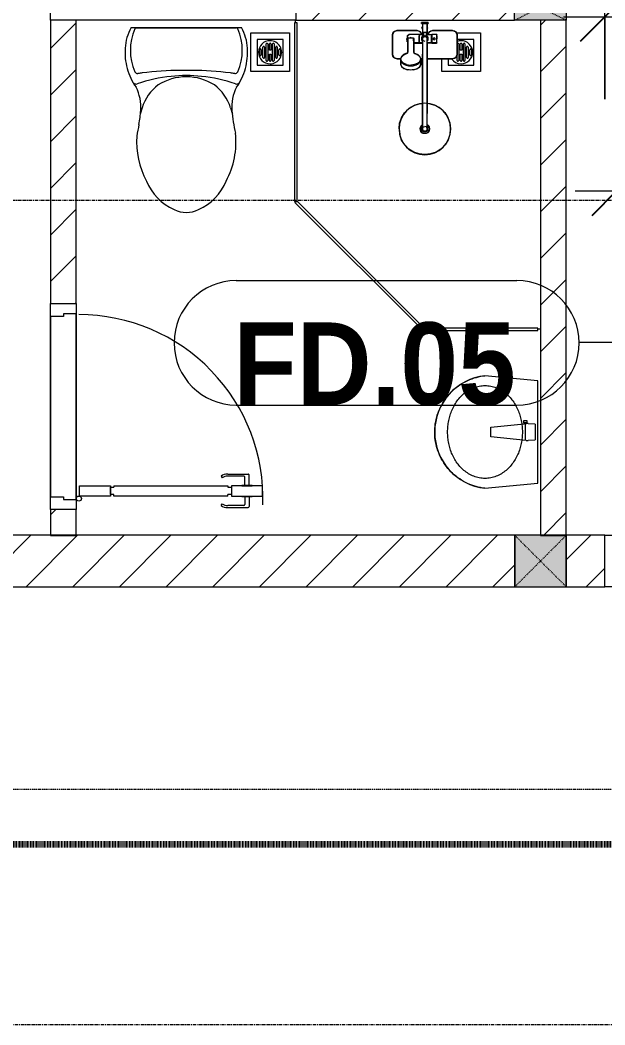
# Model space of a CAD drawing. Header units: millimetres. Extents: x 962 to 241049, y -15958 to 84407.
# Drawn here: x 127114 to 129382, y 33837 to 37737 of the extents above; entities that cross this region are included whole.
import ezdxf

# ---------------------------------------------------------------- set-up
doc = ezdxf.new("R2010")
doc.units = ezdxf.units.MM
for name, pattern in [('1 NÉT CALL OUT', [6, 3, -3]), ('Dash', [6, 3, -3]), ('Dash Dot 3_16_', [7.9375, 4.7625, -1.5875, 0, -1.5875]), ('Grid Line', [22.225, 12.7, -3.175, 3.175, -3.175])]:
    doc.linetypes.add(name, pattern=pattern)
for name, color, linetype, lineweight in [('0-1', 7, 'Continuous', 5), ('A-ANNO-DIMS', 211, 'Continuous', 9), ('A-ANNO-DIMS-160', 211, 'Continuous', 9), ('A-DETL-3', 90, '1 NÉT CALL OUT', 100), ('A-DETL-GENF-1', 9, 'Continuous', 9), ('A-DETL-GENF-2', 1, 'Continuous', 9), ('A-DOOR-1', 254, 'Continuous', 9), ('A-DOOR-2', 9, 'Continuous', 9), ('A-DOOR-3', 1, 'Continuous', 9), ('A-DOOR-FRAM-1', 1, 'Continuous', 9), ('A-DOOR-IDEN', 31, 'Continuous', 9), ('A-FLOR-2', 9, 'Continuous', 9), ('A-GLAZ-CURT-1', 254, 'Continuous', 9), ('A-GLAZ-CURT-2', 9, 'Continuous', 9), ('A-WALL', 113, 'Continuous', 9), ('A-WALL-1', 253, 'Continuous', 18), ('A-WALL-2', 9, 'Continuous', 9), ('A-WALL-3', 113, 'Continuous', 18), ('A-WALL-PATT-1', 10, 'Continuous', 9), ('A-WALL-PATT-2', 111, 'Continuous', 9), ('G-ANNO-SYMB-1', 111, 'Dash Dot 3_16_', 18), ('M-EQPM-1', 254, 'Continuous', 9), ('P-SANR-FIXT', 6, 'Continuous', 9), ('P-SANR-FIXT-1', 254, 'Continuous', 9), ('S-COLS', 52, 'Continuous', 9), ('S-COLS-1', 52, 'Continuous', 5), ('S-COLS-4', 254, 'Continuous', 9), ('S-COLS-5', 253, 'Continuous', 18), ('S-COLS-6', 52, 'Continuous', 18), ('S-COLS-7', 52, 'Dash', 9), ('S-COLS-HDLN', 52, 'Dash', 9), ('S-COLS-HDLN-1', 9, 'Dash', 9), ('S-GRID-1', 1, 'Grid Line', 9)]:
    doc.layers.add(name, color=color, linetype=linetype, lineweight=lineweight)
doc.styles.add('Arial_B_5', font='arialbd_0.ttf', dxfattribs={"width": 0.9, "height": 320})
doc.styles.add('UTM Avo', font='UTM Avo.ttf', dxfattribs={"width": 0.9, "height": 400})
doc.dimstyles.new('1_Dim_chi_tiet_2_5', dxfattribs={"dimscale": 304.8, "dimtxt": 399.720379, "dimasz": 0.629921, "dimexe": 0.524934, "dimexo": 0.0625, "dimgap": 0.052493, "dimtad": 1, "dimdec": 0, "dimrnd": 5, "dimzin": 0, "dimdsep": 46, "dimtxsty": 'UTM Avo', "dimblk1": 'OBLIQUE', "dimblk2": 'OBLIQUE', "dimsah": 1, "dimcen": 0.09, "dimdle": 0.524934, "dimazin": 0, "dimtfac": 1, "dimtdec": 4, "dimtix": 1, "dimtmove": 0, "dimatfit": 3, "dimfxl": 1.049869, "dimfxlon": 1, "dimtvp": 1, "dimtolj": 1, "dimtzin": 0, "dimarcsym": 2})
pattern_1 = [(45, (0, 0), (-90.50967, 90.50967), [])]

# ---------------------------------------------------------------- blocks, each defined once
blk = doc.blocks.new('TOILET - TOILET-400871-TKCS_MB TẦNG 1')
at = {"layer": 'P-SANR-FIXT-1'}
for p, q in [((-171.7, 330.3), (-178.6, 355.5)), ((171.7, 330.3), (178.6, 355.5)), ((214.2, 19), (-214.2, 19)), ((194, 19.9), (-194, 19.9))]:
    blk.add_line(p, q, dxfattribs=at)
for centre, radius, start, end in [((45.1, 528.6), 217.6, 115.2282, 156.7784), ((0, 624.4), 111.7, 64.7718, 115.2282), ((-45.1, 528.6), 217.6, 23.2216, 64.7718), ((137.1, 461.2), 329.8, 152.3122, 185.6513), ((-137.1, 461.2), 329.8, 356.3165, 27.6878), ((-1948.3, 805.1), 2171.2, 349.1051, 350.319), ((-719.2, 297.5), 544.3, 4.5441, 13.9464), ((719.2, 297.5), 544.3, 169.7121, 175.4559), ((-343.5, 327.4), 167.3, 332.62, 4.5441), ((-0.4, 384), 179.5, 197.4036, 232.5964), ((0.4, 384), 179.5, 307.4036, 342.5964), ((343.5, 327.4), 167.3, 175.4559, 207.38), ((-4, 115.7), 233.6, 144.7853, 164.7039), ((-195, 224.1), 13.8, 71.0073, 129.3276), ((0.6, 792.1), 586.9, 251.0073, 264.1678), ((0, 416), 206.1, 237.9268, 270), ((0, 416), 206.1, 270, 302.0732), ((-0.6, 792.1), 586.9, 275.8322, 288.9927), ((195, 224.1), 13.8, 50.6724, 108.9927), ((4, 115.7), 233.6, 15.2961, 35.2147), ((-189.1, 185.5), 11.7, 82.4212, 154.5895), ((178.9, 2951.3), 2778.4, 262.4212, 262.7649), ((0, 786.7), 581.5, 264.1678, 275.8322), ((-178.9, 2951.3), 2778.4, 277.2351, 277.5788), ((189.1, 185.5), 11.7, 25.4105, 97.5788), ((1.9, 114.1), 239.7, 164.7039, 183.5487), ((-9.8, 107.2), 207.3, 156.2862, 203.7138), ((-14.3, 1400.4), 1215.6, 262.593, 269.6026), ((0, 3462.8), 3278, 269.6026, 270.3974), ((14.3, 1400.4), 1215.6, 270.3974, 277.407), ((9.8, 107.2), 207.3, 336.2862, 23.7138), ((-1.9, 114.1), 239.7, 356.4513, 15.2961), ((-46.1, 111.1), 191.6, 183.5487, 208.7191), ((46.1, 111.1), 191.6, 331.2809, 356.4513), ((-193.7, 26.4), 6.48, 203.7138, 267.6832), ((193.7, 26.4), 6.48, 272.3168, 336.2862)]:
    blk.add_arc(centre, radius, start, end, dxfattribs=at)
blk = doc.blocks.new('bonruatreo - Chậu rửa-401074-TKCS_MB TẦNG 1')
at = {"layer": 'P-SANR-FIXT-1'}
for p, q in [((198.4, 0), (-198.4, 0)), ((165, 0), (-165, 0)), ((218.6, -205), (198.4, 0)), ((-198.4, 0), (-218.6, -205)), ((-33, -37.3), (-31.4, -12.2)), ((-30.2, -11), (30.2, -11)), ((31.4, -12.2), (33, -37.3)), ((-44.7, -42.8), (-35.6, -42.8)), ((-44.7, -54.2), (-44.7, -42.8)), ((-35.6, -54.2), (-44.7, -54.2)), ((-35.6, -42.8), (-35.6, -44.2)), ((-35.6, -44.2), (-33.1, -44.2)), ((-35.6, -44.2), (-35.6, -52.9)), ((-35.6, -52.9), (-35.6, -54.2)), ((-32.2, -52.9), (-35.6, -52.9)), ((-32.2, -52.9), (-33.1, -44.2)), ((32.7, -48.5), (-32.7, -48.5)), ((-18.5, -182.5), (-32.2, -52.9)), ((33, -45.4), (18.5, -182.5)), ((18.5, -182.5), (-18.5, -182.5))]:
    blk.add_line(p, q, dxfattribs=at)
at = {"layer": 'P-SANR-FIXT-1', "flags": 128}
blk.add_lwpolyline([(218.6, -205), (217.4, -213.7), (215.9, -222.4), (214, -231), (211.8, -239.5), (209.3, -247.9), (206.4, -256.2), (203.2, -264.4), (199.6, -272.5), (195.8, -280.4), (191.6, -288.1), (187.1, -295.7), (182.3, -303.1), (177.3, -310.3), (171.9, -317.3), (166.3, -324.1), (160.4, -330.6), (154.2, -336.9), (147.8, -342.9), (141.2, -348.7), (134.3, -354.2), (127.3, -359.4), (120, -364.4), (112.5, -369), (104.9, -373.4), (97.1, -377.4), (89.1, -381.2), (81, -384.6), (72.7, -387.6), (64.4, -390.4), (55.9, -392.8), (47.3, -394.8), (38.7, -396.6), (30, -397.9), (21.3, -399), (12.5, -399.6), (3.7, -400), (-5.1, -399.9), (-13.9, -399.6), (-22.6, -398.8), (-31.4, -397.8), (-40.1, -396.3), (-48.7, -394.5), (-57.2, -392.4), (-65.7, -390), (-74, -387.2), (-82.2, -384.1), (-90.3, -380.6), (-98.3, -376.8), (-106.1, -372.7), (-113.7, -368.3), (-121.1, -363.6), (-128.4, -358.7), (-135.4, -353.4), (-142.2, -347.8), (-148.8, -342), (-155.2, -335.9), (-161.3, -329.6), (-167.2, -323), (-172.8, -316.2), (-178.1, -309.2), (-183.1, -302), (-187.8, -294.6), (-192.2, -287), (-196.4, -279.2), (-200.2, -271.3), (-203.7, -263.2), (-206.8, -255), (-209.7, -246.6), (-212.2, -238.2), (-214.3, -229.7), (-216.1, -221.1), (-217.6, -212.4), (-218.6, -205)], dxfattribs=at)
at = {"layer": 'P-SANR-FIXT-1'}
for centre, radius, start, end in [((5.5, -41.4), 38.7, 173.966, 184.1457), ((-30.1, -12.3), 1.3, 91.2278, 176.4003), ((30.1, -12.3), 1.3, 3.5997, 88.7722), ((-5.5, -41.4), 38.7, 353.966, 6.034), ((0, -180), 220, 186.525, 353.475)]:
    blk.add_arc(centre, radius, start, end, dxfattribs=at)
for points in [[(-180, -205), (-180, -197.6), (-178.6, -182.7), (-172.4, -161.2), (-162.5, -141.1), (-149.4, -123), (-133.8, -107), (-116.1, -93.4), (-96.9, -82.1), (-76.5, -73.2), (-55.2, -66.5), (-33.3, -62.1), (-11.2, -59.9), (11.1, -59.9), (33.3, -62.1), (55.2, -66.5), (76.5, -73.2), (96.9, -82.1), (116.1, -93.4), (133.8, -107.1), (149.5, -123), (162.5, -141.2), (172.4, -161.2), (178.6, -182.7), (180, -197.6), (180, -205)], [(180, -205), (180, -212.4), (178.6, -227.3), (172.4, -248.8), (162.5, -268.8), (149.5, -287), (133.8, -302.9), (116.1, -316.6), (96.9, -327.9), (76.5, -336.8), (55.2, -343.5), (33.3, -347.9), (11.1, -350.1), (-11.2, -350.1), (-33.3, -347.9), (-55.2, -343.5), (-76.5, -336.8), (-96.9, -327.9), (-116.1, -316.6), (-133.8, -303), (-149.4, -287), (-162.5, -268.9), (-172.4, -248.8), (-178.6, -227.3), (-180, -212.4), (-180, -205)]]:
    blk.add_open_spline(points, degree=3, dxfattribs=at)
blk = doc.blocks.new('93925000_0001 - 93925000_top_dwg_93925000_T-348115-TKCS_MB TẦNG 1')
at = {"layer": 'P-SANR-FIXT'}
for p, q in [((-29.3, -30.4), (-108, -30.4)), ((29.3, -30.4), (108, -30.4)), ((-125, -47.4), (-125, -123.4)), ((-46.3, -78.4), (-46.3, -46.7)), ((-27.2, -47.1), (-26.1, -47.1)), ((-27.2, -77.9), (-26.1, -77.9)), ((-9, -412.5), (-9, -62.5)), ((9, -62.5), (9, -412.5)), ((21.5, -45.9), (60.6, -46.7)), ((43, -64.7), (43, -117.7)), ((65.8, -117.7), (65.8, -64.7)), ((125, -47.4), (125, -123.4)), ((43, -78.7), (21.5, -79.2)), ((-108, -140.4), (-9, -140.4)), ((9, -140.4), (16.1, -140.4)), ((15.4, -159.1), (15.8, -143.3)), ((42.7, -117.9), (42.7, -117.9)), ((43.2, -117.6), (43.2, -117.5)), ((65.6, -117.5), (65.6, -117.6)), ((66.1, -117.9), (66.1, -117.9)), ((108, -140.4), (92.7, -140.4)), ((93, -143.3), (93.4, -159.1))]:
    blk.add_line(p, q, dxfattribs=at)
at = {"layer": 'P-SANR-FIXT', "flags": 128}
for points in [[(-45.8, -46.1), (-27.2, -46.1), (-27.2, -78.9), (-45.8, -78.9)], [(-26.1, -46), (-26.1, -78.9), (-9, -79)], [(21.5, -47.4), (21.5, -79.1), (9, -79)]]:
    blk.add_lwpolyline(points, dxfattribs=at)
at = {"layer": 'P-SANR-FIXT'}
for centre, radius in [((-36.5, -62.5), 3.95), ((0, -412.5), 100)]:
    blk.add_circle(centre, radius, dxfattribs=at)
for centre, radius, start, end in [((-108, -47.4), 17, 90, 180), ((-29.3, -47.4), 17, 4.7626, 90), ((29.3, -47.4), 17, 90, 175.2374), ((108, -47.4), 17, 360, 90), ((-45.8, -46.6), 0.5, 90, 180), ((0, -62.5), 12, 318.5904, 221.4096), ((0, -62.5), 9, 90, 180.0008), ((0, -62.5), 9, 360, 90), ((45.7, -61.8), 2.59, 155.1929, 175.7071), ((45.9, -61.8), 2.75, 130.8294, 155.1929), ((46.1, -62.1), 3.08, 110.5459, 130.8294), ((54.4, -334.8), 275.9, 88.2683, 91.7343), ((59.7, -57.1), 10.5, 38.6491, 85.492), ((-11.1, -67.1), 76.9, 1.7693, 4.1075), ((65.2, -72.4), 3.46, 323.2522, 79.3541), ((-45.8, -78.4), 0.5, 180, 270), ((-108, -123.4), 17, 180, 270), ((32.6, -143.6), 16.9, 172.414, 179.1297), ((33.7, -143.7), 17.9, 164.9525, 172.4168), ((35.2, -144.2), 19.5, 157.9614, 164.9563), ((37.1, -144.9), 21.6, 151.4775, 157.9654), ((39.3, -146.1), 24, 145.4892, 151.4815), ((41.5, -147.6), 26.8, 139.9517, 145.4927), ((43.6, -149.4), 29.5, 134.7867, 139.9744), ((46.2, -152), 33.2, 130.0223, 134.7808), ((47.7, -153.8), 35.5, 125.4414, 130.0144), ((49.9, -156.8), 39.2, 121.1773, 125.4365), ((50.6, -157.9), 40.5, 119.697, 121.1761), ((51, -158.7), 41.5, 117.0276, 119.7085), ((52.2, -161.1), 44.1, 113.3199, 117.0258), ((51.7, -159.9), 42.8, 109.7779, 113.2977), ((52.5, -162.2), 45.2, 106.1472, 109.7766), ((53.2, -164.5), 47.7, 103.9355, 106.1665), ((39.1, -108.2), 10.4, 284.3956, 285.5116), ((40.8, -114.2), 4.19, 285.5116, 289.9665), ((40.2, -112.5), 6, 289.9665, 292.7061), ((41.4, -115.3), 2.96, 292.7061, 296.5405), ((41.3, -115.1), 3.16, 296.9591, 300.8286), ((41.8, -115.8), 2.26, 300.8286, 305.287), ((42.1, -116.4), 1.64, 305.287, 309.9326), ((42.6, -116.9), 0.906, 309.9326, 315.24), ((66.5, -116.6), 1.39, 229.6335, 235.1234), ((66.3, -116.8), 1.08, 225.1702, 229.6335), ((67.3, -115.4), 2.79, 235.1234, 238.7439), ((67.2, -115.6), 2.6, 238.7439, 243.4573), ((67.8, -114.4), 3.89, 243.9189, 246.8313), ((68.1, -113.8), 4.52, 246.843, 250.4792), ((68.3, -113.2), 5.24, 250.478, 254.0406), ((68.5, -112.7), 5.75, 254.0357, 256.0561), ((55.4, -165.2), 48.4, 73.8659, 76.0481), ((56.2, -162.4), 45.5, 70.241, 73.86), ((57.4, -159.2), 42.1, 66.6693, 70.2637), ((56.5, -161.3), 44.3, 62.9815, 66.6728), ((58, -158.4), 41.1, 60.2783, 62.9855), ((57.7, -158.9), 41.7, 58.8444, 60.2824), ((59.2, -156.4), 38.7, 54.5377, 58.8482), ((60.9, -154), 35.8, 50.0034, 54.5405), ((62.8, -151.7), 32.8, 45.1921, 50.0042), ((65, -149.6), 29.8, 40.0487, 45.1896), ((87.6, -128.4), 1.5, 180, 187.5386), ((87.6, -128.4), 1.5, 258.6057, 270), ((67.2, -147.7), 26.8, 34.5125, 40.0422), ((69.4, -146.2), 24.2, 28.5363, 34.4919), ((73.8, -143.9), 19.2, 21.6374, 28.9183), ((71.2, -145), 22.1, 15.4436, 21.6374), ((76.8, -143.4), 16.2, 7.1859, 15.4436), ((73.9, -143.8), 19.1, 1.2699, 7.1859), ((108, -123.4), 17, 270, 360), ((32.7, -159), 17.3, 181.3198, 222.2619), ((54.2, -123), 60.6, 259.1395, 270.1494), ((54.2, -119.5), 64.1, 270.1494, 280.3637), ((76, -159), 17.4, 317.3098, 358.6393), ((0, -412.5), 18, 120.2491, 59.7509), ((0, -412.5), 12.2, 137.7946, 42.2054), ((0, -412.5), 9, 180, 0)]:
    blk.add_arc(centre, radius, start, end, dxfattribs=at)
for points, degree in [([(-12.9, 0), (-12.9, -1.5), (-12.9, -3)], 2), ([(12.9, 0), (0, 0), (-12.8, 0)], 2), ([(12.8, 0), (12.9, 0), (12.9, 0)], 2), ([(12.9, 0), (12.9, -1.5), (12.9, -3)], 2), ([(-12.9, -3), (0, -3), (12.8, -3)], 2), ([(-12.8, -3), (-12.9, -3), (-12.9, -3)], 2), ([(-8.5, -3.8), (-8.5, -20.9), (-8.5, -38)], 2), ([(-8.5, -38), (0, -38), (8.5, -38)], 2), ([(-5, -38), (-5, -44.8), (-5, -51.6)], 2), ([(5, -38), (5, -44.8), (5, -51.6)], 2), ([(8.5, -3.8), (8.5, -20.9), (8.5, -38)], 2), ([(-5, -46), (-15.5, -46), (-26.1, -46)], 2), ([(5, -46), (13.3, -46), (21.5, -46)], 2), ([(43.2, -61.6), (43.1, -62.2), (43.3, -62.8), (43, -63.5), (43, -64.1), (43, -64.7)], 5), ([(46.1, -59), (45.8, -59), (45.6, -59), (45.4, -59.1), (45.2, -59.1), (45, -59.2)], 5), ([(65.6, -61.6), (65.6, -60.8), (65.5, -60), (64.3, -59), (63.5, -59), (62.7, -59)], 5), ([(42.8, -182.5), (33, -180.6), (24.7, -176.4), (19.9, -170.7)], 3), ([(88.8, -170.8), (83.9, -176.5), (75.6, -180.7), (65.8, -182.5)], 3)]:
    blk.add_open_spline(points, degree=degree, dxfattribs=at)
for points, weights in [([(-9.3, -3), (-8.5, -3), (-8.5, -3.8)], [1, 0.707106775639, 1]), ([(9.3, -3), (8.5, -3), (8.5, -3.8)], [1, 0.707106765177, 1]), ([(21.5, -45.9), (21.5, -45.7), (21.5, -47.4)], [0.874147445041, 0.908470869121, 1]), ([(67.9, -74.4), (66.9, -75.7), (65.8, -76.4)], [1, 0.991614392871, 1]), ([(54.4, -167.3), (15.8, -167.3), (15.8, -143.6)], [1, 0.707106781187, 1]), ([(93, -143.6), (93, -167.3), (54.4, -167.3)], [1, 0.707106781187, 1])]:
    blk.add_rational_spline(points, weights, degree=2, dxfattribs=at)
blk.add_open_spline([(68, -50.6), (68.4, -51.1), (68.6, -51.7), (68.7, -53.5), (68.2, -54.7), (66.1, -57), (64.6, -58.1), (62.7, -59)], degree=3, knots=[0.3623591, 0.3623591, 0.3623591, 0.3623591, 0.4991435, 0.4991435, 0.7494159, 0.7494159, 0.9564651, 0.9564651, 0.9564651, 0.9564651], dxfattribs=at)
blk = doc.blocks.new('93925000_0001 - 93925000_top_dwg-348114-TKCS_MB TẦNG 1')
blk.add_blockref('93925000_0001 - 93925000_top_dwg_93925000_T-348115-TKCS_MB TẦNG 1', (0, 0))
blk = doc.blocks.new('93925000_0001 - 93925000_3D_low_dwg-V48-TKCS_MB TẦNG 1')
at = {"layer": 'P-SANR-FIXT'}
for p, q in [((-13, 0.4), (-12.1, 0.4)), ((-13, 0.4), (-11.6, 0.4)), ((-13, 0.4), (-12.1, 0.4)), ((-13, 0.4), (-11.6, 0.4)), ((-13, -2.4), (-13, 0.4)), ((-13, -2.4), (-13, 0.4)), ((-12.1, 0.4), (-9.1, 0.4)), ((-12.1, 0.4), (-9.1, 0.4)), ((-8, 0.4), (-11.6, 0.4)), ((-8, 0.4), (-11.6, 0.4)), ((-9.1, 0.4), (-5, 0.4)), ((-5, 0.4), (-8, 0.4)), ((-5, 0.4), (0, 0.4)), ((0, 0.4), (5.1, 0.4)), ((5.1, 0.4), (9, 0.4)), ((8.2, 0.4), (5.1, 0.4)), ((11.6, 0.4), (8.2, 0.4)), ((11.6, 0.4), (8.2, 0.4)), ((9, 0.4), (12, 0.4)), ((9, 0.4), (12, 0.4)), ((13, 0.4), (11.6, 0.4)), ((13, 0.4), (11.6, 0.4)), ((12, 0.4), (13, 0.4)), ((12, 0.4), (13, 0.4)), ((13, -2.4), (13, 0.4)), ((13, -2.4), (13, 0.4)), ((-125, -47), (-120, -35)), ((-120, -35), (-125, -47)), ((-120, -35), (-108, -30)), ((-108, -30), (-120, -35)), ((-108, -30), (-29.2, -30)), ((-29.2, -30), (-108, -30)), ((-29.2, -30), (-17.2, -35)), ((-17.2, -35), (-29.2, -30)), ((-17.2, -35), (-12.8, -45.6)), ((-12.8, -45.6), (-17.2, -35)), ((-12.1, -2.4), (-13, -2.4)), ((-13, -2.4), (-11.6, -2.4)), ((-12.1, -2.4), (-13, -2.4)), ((-13, -2.4), (-11.6, -2.4)), ((-9.1, -2.4), (-12.1, -2.4)), ((-9.1, -2.4), (-12.1, -2.4)), ((-11.6, -2.4), (-8.5, -2.4)), ((-11.6, -2.4), (-8.9, -2.4)), ((-11.1, -20.1), (-8.9, -14.6)), ((-8.9, -25.2), (-11.1, -20.1)), ((-5, -2.4), (-9.1, -2.4)), ((-8.9, -45.6), (-8.9, -2.4)), ((-6.1, -2.4), (-8.5, -2.4)), ((-8.5, -53.6), (-8.5, -2.4)), ((0, -2.4), (-5, -2.4)), ((5.1, -2.4), (0, -2.4)), ((5.1, -2.4), (9, -2.4)), ((6.1, -2.4), (8.5, -2.4)), ((11.6, -2.4), (8.5, -2.4)), ((8.5, -2.4), (8.5, -53.6)), ((8.9, -2.4), (8.9, -45.6)), ((11.6, -2.4), (8.9, -2.4)), ((11.1, -20.1), (8.9, -15)), ((8.9, -25.6), (11.1, -20.1)), ((9, -2.4), (12, -2.4)), ((9, -2.4), (12, -2.4)), ((13, -2.4), (11.6, -2.4)), ((13, -2.4), (11.6, -2.4)), ((12, -2.4), (13, -2.4)), ((12, -2.4), (13, -2.4)), ((17.2, -35), (12.8, -45.6)), ((12.8, -45.6), (17.2, -35)), ((17.2, -35), (29.2, -30)), ((17.2, -35), (29.2, -30)), ((29.2, -30), (108, -30)), ((108, -30), (29.2, -30)), ((108, -30), (120, -35)), ((120, -35), (108, -30)), ((120, -35), (125, -47)), ((125, -47), (120, -35)), ((-125, -123), (-125, -47)), ((-125, -47), (-125, -123)), ((-46.3, -45.7), (-27.2, -45.6)), ((-46.3, -46.9), (-46.3, -45.7)), ((-46.3, -45.7), (-46.3, -46.9)), ((-46.3, -50.5), (-46.3, -46.9)), ((-46.3, -50.5), (-46.3, -56.1)), ((-46.3, -56.1), (-46.3, -62.1)), ((-46.3, -68.1), (-46.3, -62.1)), ((-46.3, -73.7), (-46.3, -68.1)), ((-46.3, -77.3), (-46.3, -73.7)), ((-46.3, -78.5), (-46.3, -77.3)), ((-46.3, -78.5), (-46.3, -77.3)), ((-40.5, -62.1), (-39.4, -59.4)), ((-40.5, -62.1), (-39.3, -64.9)), ((-36.6, -58.1), (-39.4, -59.4)), ((-36.5, -66.1), (-39.3, -64.9)), ((-36.6, -58.1), (-33.6, -59.3)), ((-33.6, -64.8), (-36.5, -66.1)), ((-33.6, -59.3), (-32.5, -62.1)), ((-33.6, -64.8), (-32.5, -62.1)), ((-27.2, -46.8), (-27.2, -45.6)), ((-27.2, -46.8), (-27.2, -50.4)), ((-27.2, -56), (-27.2, -50.4)), ((-27.2, -62.1), (-27.2, -56)), ((-27.2, -68.2), (-27.2, -62.1)), ((-27.2, -73.8), (-27.2, -68.2)), ((-27.2, -77.4), (-27.2, -73.8)), ((-27.2, -78.6), (-27.2, -77.4)), ((-26.1, -46.8), (-26.1, -45.6)), ((-8.5, -45.6), (-26.1, -45.6)), ((-26.1, -46.8), (-26.1, -50.4)), ((-26.1, -56), (-26.1, -50.4)), ((-26.1, -62.1), (-26.1, -56)), ((-26.1, -68.2), (-26.1, -62.1)), ((-26.1, -73.8), (-26.1, -68.2)), ((-26.1, -77.4), (-26.1, -73.8)), ((-26.1, -78.6), (-26.1, -77.4)), ((-11.1, -57.5), (-12, -62.1)), ((-11.2, -57.7), (-12, -62.1)), ((-12, -62.1), (-11.2, -66.5)), ((-12, -62.1), (-11.2, -66.5)), ((-8.5, -53.6), (-11.2, -57.7)), ((-8.5, -53.6), (-11.2, -57.7)), ((-11.1, -57.5), (-11.2, -57.7)), ((-11.1, -66.7), (-11.2, -66.5)), ((-11.2, -66.5), (-9, -69.8)), ((-11.1, -66.7), (-9, -69.9)), ((-5.4, -54.9), (-9, -62.1)), ((-9, -62.1), (-9, -66.3)), ((-9, -79.5), (-9, -66.3)), ((-4.4, -50.9), (-8.5, -53.6)), ((-4.4, -50.9), (-8.5, -53.6)), ((0, -53.1), (-5.4, -54.9)), ((-4.6, -51), (-4.4, -50.9)), ((0, -50.1), (-4.4, -50.9)), ((4.4, -50.9), (0, -50.1)), ((2.5, -54.1), (0, -53.1)), ((6.4, -68.5), (0, -71.1)), ((4.4, -50.9), (4.6, -51)), ((4.4, -50.9), (8.5, -53.6)), ((4.4, -50.9), (8.5, -53.6)), ((9, -62.1), (6.4, -55.7)), ((9, -62.1), (7.9, -59.4)), ((21.5, -45.6), (8.5, -45.6)), ((11.1, -57.5), (8.5, -53.6)), ((11.2, -57.7), (8.5, -53.6)), ((11.2, -57.7), (8.5, -53.6)), ((9, -62.1), (9, -66.5)), ((9, -79.6), (9, -66.5)), ((9, -69.8), (11.2, -66.5)), ((9, -69.8), (11.2, -66.5)), ((9, -69.8), (11.1, -66.7)), ((11.1, -57.5), (11.2, -57.7)), ((11.1, -66.7), (12, -62.1)), ((11.1, -66.7), (11.2, -66.5)), ((12, -62.1), (11.2, -57.7)), ((12, -62.1), (11.2, -57.7)), ((11.2, -66.5), (12, -62.1)), ((21.5, -45.6), (60.6, -46.1)), ((21.5, -46.8), (21.5, -45.6)), ((21.5, -46.8), (21.5, -50.4)), ((21.5, -56), (21.5, -50.4)), ((21.5, -62.1), (21.5, -56)), ((21.5, -68.2), (21.5, -62.1)), ((21.5, -73.8), (21.5, -68.2)), ((21.5, -77.4), (21.5, -73.8)), ((21.5, -78.6), (21.5, -77.4)), ((43.3, -68.3), (43.8, -62.2)), ((43.3, -68.3), (44.3, -66.3)), ((44.3, -70.3), (43.3, -68.3)), ((44.3, -58.6), (44.2, -112.9)), ((65.4, -58.6), (44.3, -58.6)), ((52.7, -58.6), (54.8, -57.9)), ((54.8, -57.9), (56.9, -58.6)), ((60.6, -46.1), (66.7, -50.3)), ((65.4, -58.6), (65.4, -112.9)), ((66.3, -68.3), (65.4, -66.3)), ((65.4, -70.2), (66.3, -68.3)), ((66.3, -68.3), (65.5, -58.6)), ((66.7, -50.3), (69.5, -62.1)), ((66.7, -73.9), (69.5, -62.1)), ((125, -47), (125, -123)), ((125, -123), (125, -47)), ((-46.3, -78.5), (-27.2, -78.6)), ((-26.1, -78.6), (-9, -78.6)), ((-9, -79.5), (-9, -94.5)), ((-9, -94.5), (-9, -122.1)), ((9, -78.6), (21.5, -78.6)), ((9, -79.6), (9, -94.6)), ((9, -94.6), (9, -122.1)), ((21.5, -78.6), (44.3, -78.3)), ((42.7, -116.4), (27.2, -123.6)), ((44.2, -112.9), (42.7, -116.4)), ((65.4, -112.9), (67, -116.4)), ((67, -116.4), (82.2, -123.4)), ((-120, -135), (-125, -123)), ((-125, -123), (-120, -135)), ((-108, -140), (-120, -135)), ((-120, -135), (-108, -140)), ((-8.8, -140), (-108, -140)), ((-108, -140), (-8.8, -140)), ((-9, -122.1), (-9, -352.1)), ((16.1, -140), (8.8, -140)), ((8.8, -140), (16.1, -140)), ((9, -352.1), (9, -122.1)), ((16, -140.4), (19, -131.1)), ((16, -140.4), (16, -160.1)), ((19.3, -150.1), (16, -140.4)), ((27.2, -123.6), (19, -131.1)), ((27.5, -157.3), (19.3, -150.1)), ((82.2, -123.4), (90.4, -130.7)), ((90.7, -149.6), (82.5, -157.2)), ((90.4, -130.7), (93.7, -140.4)), ((90.7, -149.6), (93.7, -140.4)), ((108, -140), (93.6, -140)), ((93.6, -140), (108, -140)), ((93.7, -140.4), (93.7, -160.1)), ((108, -140), (120, -135)), ((108, -140), (120, -135)), ((125, -123), (120, -135)), ((120, -135), (125, -123)), ((16, -160.1), (18.8, -169)), ((19.3, -169.7), (16, -160.1)), ((25.5, -175.3), (19.3, -169.7)), ((27.5, -157.3), (39.8, -162.4)), ((39.8, -182), (27.5, -177)), ((39.6, -182), (54.8, -183.9)), ((39.8, -162.4), (54.8, -164.2)), ((39.8, -182), (54.8, -183.9)), ((70.6, -162.2), (54.8, -164.2)), ((54.8, -183.9), (70.6, -181.9)), ((54.8, -183.9), (69.3, -182.2)), ((70.6, -162.2), (82.5, -157.2)), ((82.5, -176.8), (70.6, -181.9)), ((82.2, -177), (79.6, -178.1)), ((90.7, -169.3), (82.5, -176.8)), ((90.6, -169.4), (88.2, -171.6)), ((93.7, -160.1), (90.7, -169.3)), ((-77.7, -348.9), (-89.8, -367.9)), ((-61.8, -333.3), (-77.7, -348.9)), ((-42.5, -321.4), (-61.8, -333.3)), ((-21.4, -314.2), (-42.5, -321.4)), ((-9, -312.8), (-21.4, -314.2)), ((22.5, -314.4), (9, -312.9)), ((43, -321.6), (22.5, -314.4)), ((61.9, -333.3), (43, -321.6)), ((78.8, -350.3), (61.9, -333.3)), ((90.5, -369.3), (78.8, -350.3)), ((-97.3, -388.9), (-100, -411.9)), ((-89.8, -367.9), (-97.3, -388.9)), ((-9, -374.4), (-9, -352.1)), ((-9, -394.7), (-9, -374.4)), ((9, -374.3), (9, -352.1)), ((9, -394.5), (9, -374.3)), ((97.6, -390.1), (90.5, -369.3)), ((-100, -411.9), (-97.6, -433.8)), ((-16.7, -404), (-18.5, -411.9)), ((-18.5, -411.9), (-18.5, -411.9)), ((-18.5, -411.9), (-16.5, -420.1)), ((-11.8, -397.7), (-16.7, -404)), ((-16.5, -420.1), (-11.3, -426.5)), ((-12, -411.9), (-9, -404.4)), ((-8.3, -420.6), (-12, -411.9)), ((-9, -396.3), (-11.8, -397.7)), ((-11.3, -426.5), (-3.9, -430)), ((-9, -394.7), (-9, -407.6)), ((-5.4, -404.7), (-9, -411.9)), ((-9, -407.6), (-9, -411.9)), ((-9, -411.9), (-9, -411.9)), ((0, -423.9), (-8.3, -420.6)), ((-5.4, -404.7), (-6.3, -405.5)), ((-5.4, -419.1), (-6.2, -418.4)), ((-5.4, -404.7), (0, -402.9)), ((0, -420.9), (-5.4, -419.1)), ((0, -420.9), (-5.4, -419.1)), ((5.4, -404.7), (0, -402.9)), ((5.4, -419.1), (0, -420.9)), ((5.4, -419.1), (0, -420.9)), ((8.7, -420.2), (0, -423.9)), ((4.1, -429.9), (11.7, -426.2)), ((9, -411.9), (5.4, -404.7)), ((5.4, -404.7), (6.2, -405.4)), ((5.4, -419.1), (9, -411.6)), ((5.4, -419.1), (9, -411.9)), ((6.2, -418.4), (5.4, -419.1)), ((8.7, -420.2), (12, -411.9)), ((9, -394.5), (9, -407.4)), ((11.7, -397.6), (9, -396.3)), ((12, -411.9), (9, -404.9)), ((9, -411.9), (9, -407.4)), ((9, -411.6), (9, -411.9)), ((11.7, -397.6), (16.7, -403.7)), ((11.7, -397.6), (16.7, -403.7)), ((16.5, -420.1), (11.7, -426.2)), ((18.5, -411.9), (16.5, -420.1)), ((16.7, -403.7), (18.5, -411.9)), ((16.7, -403.7), (18.5, -411.9)), ((18.5, -411.9), (18.5, -411.9)), ((100, -411.9), (97.5, -433.9)), ((100, -411.9), (97.6, -390.1)), ((-97.6, -433.8), (-90.5, -454.4)), ((-90.5, -454.4), (-78.4, -473.9)), ((-3.9, -430), (4.1, -429.9)), ((78, -474.5), (89.8, -455.8)), ((89.8, -455.8), (97.5, -433.9)), ((-78.4, -473.9), (-62.2, -490.2)), ((-62.2, -490.2), (-43.5, -501.9)), ((-43.5, -501.9), (-22.2, -509.4)), ((22.1, -509.4), (42.9, -502.2)), ((42.9, -502.2), (61.9, -490.4)), ((61.9, -490.4), (78, -474.5)), ((-22.2, -509.4), (-0.1, -511.9)), ((-0.1, -511.9), (22.1, -509.4))]:
    blk.add_line(p, q, dxfattribs=at)
blk = doc.blocks.new('93925000_0001 - FMM 93925000-V50-TKCS_MB TẦNG 1')
at = {"extrusion": (0, 0, -1), "zscale": -1, "rotation": 180}
for name in ['93925000_0001 - 93925000_top_dwg-348114-TKCS_MB TẦNG 1', '93925000_0001 - 93925000_3D_low_dwg-V48-TKCS_MB TẦNG 1']:
    blk.add_blockref(name, (0, 0), dxfattribs=at)
blk = doc.blocks.new('THU NUOC - THU NUOC-V60-TKCS_MB TẦNG 1')
at = {"layer": 'M-EQPM-1'}
for p, q in [((-66.3, -70.6), (-66.3, 79.4)), ((-66.3, 79.4), (-16.7, 79.4)), ((-16.7, 54.4), (-41.3, 54.4)), ((-41.3, 54.4), (-41.3, -45.6)), ((-23.3, 19.6), (40.9, 19.6)), ((40.9, 13.6), (-23.3, 13.6)), ((-23.3, 7.2), (0.7, 7.2)), ((0.7, 1.2), (-23.3, 1.2)), ((0.7, 7.2), (0.7, 1.2)), ((16.7, 1.2), (16.7, 7.2)), ((16.7, 7.2), (40.9, 7.2)), ((40.9, 1.2), (16.7, 1.2)), ((58.7, -45.6), (58.7, 19.9)), ((83.7, 22.9), (83.7, -70.6)), ((-23.3, -4.8), (40.9, -4.8)), ((40.9, -10.8), (-23.3, -10.8)), ((-11, -17.3), (28.5, -17.3)), ((28.5, -23.3), (-11, -23.3)), ((-1.1, -29.6), (18.5, -29.6)), ((18.5, -35.6), (-1.1, -35.6)), ((83.7, -70.6), (-66.3, -70.6)), ((-41.3, -45.6), (58.7, -45.6))]:
    blk.add_line(p, q, dxfattribs=at)
for centre, radius, start, end in [((8.7, 4.4), 45, 124.7193, 180), ((8.7, 4.4), 45, 124.7193, 180), ((8.7, 4.4), 45, 180, 0), ((8.7, 4.4), 45, 180, 360), ((-23.3, 16.6), 3, 90, 270), ((-23.3, 4.2), 3, 90, 270), ((-11, 29.1), 3, 165, 240), ((40.9, 16.6), 3, 270, 90), ((40.9, 4.2), 3, 270, 90), ((8.7, 4.4), 45, 0, 20.2407), ((8.7, 4.4), 45, 360, 20.2407), ((-23.3, -7.8), 3, 90, 270), ((-11, -20.3), 3, 90, 270), ((-1.1, -32.6), 3, 90, 270), ((18.5, -32.6), 3, 270, 90), ((28.5, -20.3), 3, 270, 90), ((40.9, -7.8), 3, 270, 90)]:
    blk.add_arc(centre, radius, start, end, dxfattribs=at)
blk = doc.blocks.new('THU NUOC - THU NUOC-V67-TKCS_MB TẦNG 1')
at = {"layer": 'M-EQPM-1'}
for p, q in [((-66.3, -70.6), (-66.3, 79.4)), ((-66.3, 79.4), (83.7, 79.4)), ((83.7, 79.4), (83.7, -70.6)), ((58.7, 54.4), (-41.3, 54.4)), ((-41.3, 54.4), (-41.3, -45.6)), ((-1.1, 44.5), (18.5, 44.5)), ((58.7, -45.6), (58.7, 54.4)), ((-23.3, 19.6), (40.9, 19.6)), ((40.9, 13.6), (-23.3, 13.6)), ((-23.3, 7.2), (0.7, 7.2)), ((0.7, 1.2), (-23.3, 1.2)), ((-11, 32.1), (28.5, 32.1)), ((28.5, 26.1), (-11, 26.1)), ((18.5, 38.5), (-1.1, 38.5)), ((0.7, 7.2), (0.7, 1.2)), ((16.7, 1.2), (16.7, 7.2)), ((16.7, 7.2), (40.9, 7.2)), ((40.9, 1.2), (16.7, 1.2)), ((-23.3, -4.8), (40.9, -4.8)), ((40.9, -10.8), (-23.3, -10.8)), ((-11, -17.3), (28.5, -17.3)), ((28.5, -23.3), (-11, -23.3)), ((-1.1, -29.6), (18.5, -29.6)), ((18.5, -35.6), (-1.1, -35.6)), ((83.7, -70.6), (-66.3, -70.6)), ((-41.3, -45.6), (58.7, -45.6))]:
    blk.add_line(p, q, dxfattribs=at)
for centre, radius, start, end in [((8.7, 4.4), 45, 0, 180), ((8.7, 4.4), 45, 360, 180), ((-1.1, 41.5), 3, 90, 270), ((18.5, 41.5), 3, 270, 90), ((8.7, 4.4), 45, 180, 0), ((8.7, 4.4), 45, 180, 360), ((-23.3, 16.6), 3, 90, 270), ((-23.3, 4.2), 3, 90, 270), ((-11, 29.1), 3, 90, 270), ((28.5, 29.1), 3, 270, 90), ((40.9, 16.6), 3, 270, 90), ((40.9, 4.2), 3, 270, 90), ((-23.3, -7.8), 3, 90, 270), ((-11, -20.3), 3, 90, 270), ((-1.1, -32.6), 3, 90, 270), ((18.5, -32.6), 3, 270, 90), ((28.5, -20.3), 3, 270, 90), ((40.9, -7.8), 3, 270, 90)]:
    blk.add_arc(centre, radius, start, end, dxfattribs=at)
blk = doc.blocks.new('System Panel - Glazed-920925-TKCS_MB TẦNG 1')
at = {"layer": 'A-GLAZ-CURT-2'}
for p, q in [((221.3, 5), (-221.3, 5)), ((-221.3, 5), (-221.3, -5)), ((221.3, -5), (221.3, 5)), ((-221.3, -5), (221.3, -5))]:
    blk.add_line(p, q, dxfattribs=at)
blk = doc.blocks.new('System Panel - Glazed-580250-TKCS_MB TẦNG 1')
at = {"layer": 'A-GLAZ-CURT-2'}
for p, q in [((350.6, 5), (-350.6, 5)), ((-350.6, 5), (-350.6, -5)), ((350.6, -5), (350.6, 5)), ((-350.6, -5), (350.6, -5))]:
    blk.add_line(p, q, dxfattribs=at)
blk = doc.blocks.new('System Panel - Glazed-703087-TKCS_MB TẦNG 1')
at = {"layer": 'A-GLAZ-CURT-2'}
for p, q in [((346.9, 5), (-346.9, 5)), ((-346.9, 5), (-346.9, -5)), ((346.9, -5), (346.9, 5)), ((-346.9, -5), (346.9, -5))]:
    blk.add_line(p, q, dxfattribs=at)
blk = doc.blocks.new('G1_SOF - BO TRU - 100x200-746114-TKCS_MB TẦNG 1')
at = {"layer": 'S-COLS'}
blk.add_hatch(color=256, dxfattribs=at).paths.add_polyline_path([(-50, -100), (50, -100), (50, 100), (-50, 100)])
at = {"layer": 'S-COLS-5'}
for p, q in [((-50, 100), (50, 100)), ((-50, -100), (-50, 100)), ((50, 100), (50, -100)), ((50, -100), (-50, -100))]:
    blk.add_line(p, q, dxfattribs=at)
at = {"layer": 'S-COLS-HDLN-1'}
for p, q in [((50, -100), (-50, 100)), ((-50, -100), (50, 100))]:
    blk.add_line(p, q, dxfattribs=at)
blk = doc.blocks.new('DOOR_CW_01 CANH MO-PANEL KINH - DIG_02-800x2200-CỬA NHÔM KÍNH-401063-TKCS_MB TẦNG 1')
at = {"layer": 'A-DETL-GENF-1'}
for p, q in [((-347, -182), (-347, -62)), ((-347, -62), (-307, -62)), ((-307, -62), (-307, -182)), ((-307, -182), (-347, -182)), ((-341, -196), (-341, -182)), ((-341, -182), (-313, -182)), ((-313, -182), (-313, -196)), ((-347, -196), (-341, -196)), ((-347, -638), (-347, -196)), ((-307, -196), (-313, -196)), ((-307, -196), (-307, -638)), ((-383.9, -611.2), (-377.3, -615.8)), ((-270.1, -611.2), (-276.7, -615.8)), ((-392, -637), (-392, -716.5)), ((-384, -699.5), (-384, -637)), ((-347, -638), (-341, -638)), ((-307, -652), (-347, -652)), ((-347, -652), (-347, -772)), ((-341, -652), (-341, -638)), ((-313, -652), (-341, -652)), ((-307, -638), (-313, -638)), ((-313, -638), (-313, -652)), ((-307, -772), (-307, -652)), ((-270, -699.5), (-270, -637)), ((-262, -637), (-262, -716.5)), ((-349, -692.2), (-349, -731.8)), ((-347, -692.2), (-349, -692.2)), ((-347, -692.2), (-347, -731.8)), ((-307, -692.2), (-307, -731.8)), ((-307, -692.2), (-305, -692.2)), ((-305, -692.2), (-305, -731.8)), ((-349, -720.5), (-388, -720.5)), ((-349, -703.5), (-380, -703.5)), ((-349, -731.8), (-347, -731.8)), ((-305, -731.8), (-307, -731.8)), ((-305, -703.5), (-274, -703.5)), ((-305, -720.5), (-266, -720.5)), ((-347, -772), (-307, -772))]:
    blk.add_line(p, q, dxfattribs=at)
blk.add_circle((-357, -60), 10, dxfattribs=at)
for centre, radius, start, end in [((-357, -60), 714, 268, 0), ((-347, -637), 45, 145, 180), ((-347, -637), 37, 145, 180), ((-307, -637), 37, 0, 35), ((-307, -637), 45, 360, 35), ((-380, -699.5), 4, 180, 270), ((-274, -699.5), 4, 270, 0), ((-388, -716.5), 4, 180, 270), ((-266, -716.5), 4, 270, 0)]:
    blk.add_arc(centre, radius, start, end, dxfattribs=at)
at = {"layer": 'A-DOOR-2'}
for p, q in [((-400, -50), (-400, 50)), ((-400, 50), (-350, 50)), ((-350, 50), (-350, 0)), ((350, 0), (350, 50)), ((350, 50), (400, 50)), ((400, 50), (400, -50)), ((-360, 0), (-360, -50)), ((-350, 0), (-360, 0)), ((360, 0), (350, 0)), ((360, -50), (360, 0)), ((-360, -50), (-400, -50)), ((-357, -50), (-332, -50)), ((400, -50), (360, -50))]:
    blk.add_line(p, q, dxfattribs=at)
blk = doc.blocks.new('NCV_TKTC_TANG 1_rvt-1-TKCS_MB TẦNG 1')
at = {"layer": 'A-WALL-PATT-1'}
h = blk.add_hatch(dxfattribs=at)
h.set_pattern_fill('FP_1', color=256, style=0, pattern_type=2)
h.set_pattern_definition(pattern_1)
h.paths.add_polyline_path([(65952.6, 35736.9), (66052.6, 35736.9), (66052.6, 37736.9), (65952.6, 37736.9), (65952.6, 35785.9)])
h.paths.add_polyline_path([(65952.6, 37836.9), (66052.6, 37836.9), (66052.6, 40136.9), (65952.6, 40136.9), (65952.6, 38431.3)])
h = blk.add_hatch(dxfattribs=at)
h.set_pattern_fill('FP_1', color=256, style=0, pattern_type=2)
h.set_pattern_definition(pattern_1)
h.paths.add_polyline_path([(65004.6, 37736.9), (65852.6, 37736.9), (65852.6, 37836.9), (65004.6, 37836.9)])
h = blk.add_hatch(dxfattribs=at)
h.set_pattern_fill('FP_1', color=256, style=0, pattern_type=2)
h.set_pattern_definition(pattern_1)
h.paths.add_polyline_path([(64152.6, 35736.9), (64152.6, 35836.9), (64052.6, 35836.9), (64052.6, 35736.9)])
h.paths.add_polyline_path([(64152.6, 36636.9), (64152.6, 37736.9), (64052.6, 37736.9), (64052.6, 36636.9)])
at = {"layer": 'A-FLOR-2'}
for p, q in [((64052.6, 37736.9), (64052.6, 38186.9)), ((65002.6, 37736.9), (64152.6, 37736.9)), ((65002.6, 37726.5), (65002.6, 37736.9)), ((65004.6, 37736.9), (65002.6, 37736.9)), ((64052.6, 35886.9), (64052.6, 36586.9)), ((64052.6, 36586.9), (64052.6, 35886.9)), ((64152.6, 35876.9), (64152.6, 36596.9)), ((65952.6, 36536.9), (65942.6, 36536.9))]:
    blk.add_line(p, q, dxfattribs=at)
at = {"layer": 'A-WALL-1'}
for p, q in [((65004.6, 37836.9), (65004.6, 37736.9)), ((64152.6, 37736.9), (64052.6, 37736.9)), ((64052.6, 37736.9), (64052.6, 36636.9)), ((64152.6, 36636.9), (64152.6, 37736.9)), ((65004.6, 37736.9), (65852.6, 37736.9)), ((65952.6, 37736.9), (65952.6, 35736.9)), ((66052.6, 35736.9), (66052.6, 37736.9)), ((64052.6, 36636.9), (64152.6, 36636.9)), ((64152.6, 35836.9), (64052.6, 35836.9)), ((64052.6, 35836.9), (64052.6, 35736.9)), ((64152.6, 35736.9), (64152.6, 35836.9)), ((64052.6, 35736.9), (64152.6, 35736.9)), ((65952.6, 35736.9), (66052.6, 35736.9))]:
    blk.add_line(p, q, dxfattribs=at)
at = {"layer": 'A-WALL-2'}
for p, q in [((64052.6, 35886.9), (64052.6, 36586.9)), ((64152.6, 36596.9), (64152.6, 35876.9))]:
    blk.add_line(p, q, dxfattribs=at)
at = {"layer": 'A-DOOR-1', "rotation": 90.00000000000078}
blk.add_blockref('DOOR_CW_01 CANH MO-PANEL KINH - DIG_02-800x2200-CỬA NHÔM KÍNH-401063-TKCS_MB TẦNG 1', (64102.6, 36236.9), dxfattribs=at)
at = {"layer": 'A-GLAZ-CURT-1'}
for name, p, rotation in [('System Panel - Glazed-703087-TKCS_MB TẦNG 1', (65004.2, 37379.6), 90.00000000000072), ('System Panel - Glazed-580250-TKCS_MB TẦNG 1', (65252.1, 36784.8), 135.0000000000001), ('System Panel - Glazed-920925-TKCS_MB TẦNG 1', (65721.3, 36536.9), 180)]:
    blk.add_blockref(name, p, dxfattribs=dict(at, rotation=rotation))
at = {"layer": 'M-EQPM-1'}
for name, p, rotation in [('THU NUOC - THU NUOC-V67-TKCS_MB TẦNG 1', (64908.6, 37603.6), 90.00000000000045), ('THU NUOC - THU NUOC-V60-TKCS_MB TẦNG 1', (65649.1, 37603.6), 90.00000000000081)]:
    blk.add_blockref(name, p, dxfattribs=dict(at, rotation=rotation))
at = {"layer": 'P-SANR-FIXT-1'}
for name, p, rotation in [('93925000_0001 - FMM 93925000-V50-TKCS_MB TẦNG 1', (65504.2, 37726.9), 180), ('TOILET - TOILET-400871-TKCS_MB TẦNG 1', (64579.2, 37726.9), 180), ('bonruatreo - Chậu rửa-401074-TKCS_MB TẦNG 1', (65942.6, 36138.3), 269.9999999999999)]:
    blk.add_blockref(name, p, dxfattribs=dict(at, rotation=rotation))
at = {"layer": 'S-COLS-4', "rotation": 270.0000000000007}
blk.add_blockref('G1_SOF - BO TRU - 100x200-746114-TKCS_MB TẦNG 1', (65952.6, 37786.9), dxfattribs=at)
blk = doc.blocks.new('FD_05 - FD_05-1000x2200mm-835433-TKCS_MB TẦNG 1')
at = {"layer": 'A-DETL-GENF-2'}
for p, q in [((510, -100), (470, -100)), ((470, -100), (470, -1120)), ((510, -1120), (510, -100)), ((470, -1120), (510, -1120))]:
    blk.add_line(p, q, dxfattribs=at)
blk.add_arc((510, -100), 1020, 180, 267.7525, dxfattribs=at)
at = {"layer": 'A-DOOR-FRAM-1'}
for p, q in [((-545, 100), (-500, 100)), ((-545, -100), (-545, 100)), ((-500, 100), (-500, -60)), ((500, 100), (545, 100)), ((500, -60), (500, 100)), ((545, 100), (545, -100)), ((-500, -60), (-510, -60)), ((-510, -60), (-510, -100)), ((510, -60), (500, -60)), ((510, -100), (510, -60)), ((-510, -100), (-545, -100)), ((545, -100), (510, -100))]:
    blk.add_line(p, q, dxfattribs=at)
blk = doc.blocks.new('G1_SOF - BO TRU - 200x200-3050151-TKCS_MB TẦNG 1')
at = {"layer": 'S-COLS-HDLN'}
for p, q in [((-100, 100), (100, -100)), ((100, 100), (-100, -100))]:
    blk.add_line(p, q, dxfattribs=at)
blk = doc.blocks.new('DIMBLOCK35-TKCS_MB TẦNG 1')
at = {"layer": 'A-ANNO-DIMS-160'}
for p, q in [((129381.6, 37430), (129381.6, 37910)), ((130471.6, 37430), (130471.6, 37910)), ((129221.6, 37750), (130631.6, 37750)), ((129381.6, 37750), (129381.6, 37430)), ((130471.6, 37750), (130471.6, 37430))]:
    blk.add_line(p, q, dxfattribs=at)
at = {"layer": 'A-ANNO-DIMS-160', "lineweight": 25}
for p, q in [((129381.6, 37750), (129477.6, 37846)), ((130471.6, 37750), (130567.6, 37846)), ((129381.6, 37750), (129285.6, 37654)), ((130471.6, 37750), (130375.6, 37654))]:
    blk.add_line(p, q, dxfattribs=at)
at = {"layer": 'A-ANNO-DIMS-160', "color": 0, "insert": (129378.8, 38269.7), "char_height": 400, "width": 1314.636, "attachment_point": 1, "line_spacing_factor": 1.110334, "style": 'UTM Avo'}
blk.add_mtext('1090', dxfattribs=at)
blk = doc.blocks.new('_Oblique')
at = {"color": 0, "linetype": 'ByBlock', "lineweight": -2}
blk.add_line((-0.5, -0.5), (0.5, 0.5), dxfattribs=at)
blk = doc.blocks.new('DIMBLOCK97-TKCS_MB TẦNG 1')
at = {"layer": 'A-ANNO-DIMS-160'}
for p, q in [((129426.6, 36753.9), (129426.6, 37233.9)), ((130426.6, 36753.9), (130426.6, 37233.9)), ((129266.6, 37073.9), (130586.6, 37073.9)), ((129426.6, 37073.9), (129426.6, 36753.9)), ((130426.6, 37073.9), (130426.6, 36753.9))]:
    blk.add_line(p, q, dxfattribs=at)
at = {"layer": 'A-ANNO-DIMS-160', "lineweight": 25}
for p, q in [((129426.6, 37073.9), (129522.6, 37169.9)), ((130426.6, 37073.9), (130522.6, 37169.9)), ((129426.6, 37073.9), (129330.6, 36977.9)), ((130426.6, 37073.9), (130330.6, 36977.9))]:
    blk.add_line(p, q, dxfattribs=at)
at = {"layer": 'A-ANNO-DIMS-160', "color": 0, "insert": (129378.8, 37593.5), "char_height": 400, "width": 1314.636, "attachment_point": 1, "line_spacing_factor": 1.110334, "style": 'UTM Avo'}
blk.add_mtext('1000', dxfattribs=at)
blk = doc.blocks.new('STN_Door Tag - STN_Door Tag-1788670-TKCS_MB TẦNG 1')
at = {"layer": 'A-DOOR-IDEN'}
for p, q in [((-3.37, 1.495), (3.431, 1.495)), ((-3.37, -1.524), (3.431, -1.524))]:
    blk.add_line(p, q, dxfattribs=at)
for centre, start, end in [((-3.37, -0.015), 90, 270), ((3.431, -0.015), 270, 90)]:
    blk.add_arc(centre, 1.509, start, end, dxfattribs=at)

msp = doc.modelspace()

# ---------------------------------------------------------------- hatches: boundary and pattern name
at = {"layer": 'A-WALL-PATT-2'}
h = msp.add_hatch(dxfattribs=at)
h.set_pattern_fill('FP_1', color=256, style=0, pattern_type=2)
h.set_pattern_definition([(45, (63179.03, 0), (-90.50967, 90.50967), [])])
h.paths.add_polyline_path([(130578.7, 35537.4), (132231.7, 35537.4), (132231.7, 35737.4), (130471.6, 35737.4), (130471.6, 35537.4)])
h.paths.add_polyline_path([(128160.7, 35537.4), (129031.9, 35537.4), (129031.9, 35737.4), (124231.6, 35737.4), (124231.6, 35537.4), (127354.7, 35537.4)])
h.paths.add_polyline_path([(129231.9, 35537.4), (129381.6, 35537.4), (129381.6, 35737.4), (129231.9, 35737.4)])
h.paths.add_polyline_path([(120100.6, 35537.4), (121181.6, 35537.4), (121181.6, 35737.4), (119831.6, 35737.4), (119831.6, 35537.4)])
h.paths.add_polyline_path([(119294.5, 35537.4), (119631.6, 35537.4), (119631.6, 35737.4), (116031.7, 35737.4), (116031.7, 35537.4), (117682.5, 35537.4)])
h.paths.add_polyline_path([(124031.6, 35537.4), (124031.6, 35737.4), (122271.6, 35737.4), (122271.6, 35537.4), (122518.6, 35537.4)])
h.paths.add_polyline_path([(115831.7, 35537.4), (115831.7, 35737.4), (112831.9, 35737.4), (112831.9, 35537.4)])
h.paths.add_polyline_path([(112631.9, 35537.4), (112631.9, 35737.4), (107831.7, 35737.4), (107831.7, 35537.4), (111234.4, 35537.4)])
at = {"layer": 'S-COLS-1'}
msp.add_hatch(color=256, dxfattribs=at).paths.add_polyline_path([(129231.9, 35537.4), (129231.9, 35737.4), (129031.9, 35737.4), (129031.9, 35537.4)])

# ---------------------------------------------------------------- linework, layer by layer
at = {"layer": 'A-DETL-3'}
msp.add_line((142431.2, 34537.4), (123261.6, 34537.4), dxfattribs=at)
at = {"layer": 'A-DOOR-IDEN'}
msp.add_line((129728.3, 36486.2), (129281.8, 36486.1), dxfattribs=at)
at = {"layer": 'A-WALL'}
for p, q in [((129031.9, 35537.4), (129031.9, 35737.4)), ((129231.9, 35737.4), (129231.9, 35537.4))]:
    msp.add_line(p, q, dxfattribs=at)
at = {"layer": 'A-WALL-3'}
for p, q in [((129031.9, 35737.4), (124231.6, 35737.4)), ((129381.6, 35737.4), (129231.9, 35737.4)), ((129381.6, 35537.4), (129381.6, 35737.4)), ((124231.6, 35537.4), (129031.9, 35537.4)), ((129231.9, 35537.4), (129381.6, 35537.4))]:
    msp.add_line(p, q, dxfattribs=at)
at = {"layer": 'G-ANNO-SYMB-1'}
msp.add_line((90628.5, 34751.5), (198105.9, 34751.5), dxfattribs=at)
at = {"layer": 'S-COLS'}
for p, q in [((129031.9, 35737.4), (129031.9, 35537.4)), ((129231.9, 35537.4), (129231.9, 35737.4))]:
    msp.add_line(p, q, dxfattribs=at)
at = {"layer": 'S-COLS-6'}
for p, q in [((129231.9, 35737.4), (129031.9, 35737.4)), ((129031.9, 35537.4), (129231.9, 35537.4))]:
    msp.add_line(p, q, dxfattribs=at)
at = {"layer": 'S-GRID-1'}
for p, q in [((192368.8, 37036.9), (96265.8, 37036.9)), ((190336.8, 33836.9), (98297.8, 33836.9))]:
    msp.add_line(p, q, dxfattribs=at)

# ---------------------------------------------------------------- block references
at = {"layer": '0-1'}
msp.add_blockref('NCV_TKTC_TANG 1_rvt-1-TKCS_MB TẦNG 1', (63179, 0), dxfattribs=at)
at = {"layer": 'A-DOOR-3', "rotation": 180}
msp.add_blockref('FD_05 - FD_05-1000x2200mm-835433-TKCS_MB TẦNG 1', (129926.6, 35637.4), dxfattribs=at)
at = {"layer": 'A-DOOR-IDEN', "xscale": 159.9999999999999, "yscale": 159.9999999999999, "zscale": 159.9999999999999}
msp.add_blockref('STN_Door Tag - STN_Door Tag-1788670-TKCS_MB TẦNG 1', (128491.4, 36486.8), dxfattribs=at)
at = {"layer": 'S-COLS-7'}
msp.add_blockref('G1_SOF - BO TRU - 200x200-3050151-TKCS_MB TẦNG 1', (129131.9, 35637.4), dxfattribs=at)

# ---------------------------------------------------------------- texts
at = {"layer": 'A-DOOR-IDEN', "insert": (128488.2, 36401.4), "char_height": 320, "width": 1124.64, "attachment_point": 5, "line_spacing_factor": 0.936439, "style": 'Arial_B_5'}
msp.add_mtext('\\pt7.2,14.4,21.6,28.8,36,43.2,50.4,57.6,64.8,72,79.2,86.4,93.6,100.8,108,115.2,122.4,129.6,136.8,144,151.2,158.4,165.6,172.8,180,187.2,194.4,201.6,208.8,216,223.2,230.4;FD.05', dxfattribs=at)

# ---------------------------------------------------------------- dimensions: what is measured, and where the dimension line sits
at = {"layer": 'A-ANNO-DIMS'}
for base, p1, p2, override, picture, middle in [((130471.6, 37750), (129381.6, 37430), (130471.6, 37430), {"dimpost": '<>', "dimfxl": 1090}, 'DIMBLOCK35-TKCS_MB TẦNG 1', (129926.6, 37973)), ((130426.6, 37073.9), (129426.6, 36753.9), (130426.6, 36753.9), {"dimpost": '<>', "dimfxl": 1000}, 'DIMBLOCK97-TKCS_MB TẦNG 1', (129926.6, 37296.9))]:
    dim = msp.add_linear_dim(base=base, p1=p1, p2=p2, dimstyle='1_Dim_chi_tiet_2_5', override=override, dxfattribs=at)
    dim.commit()
    dim.dimension.update_dxf_attribs({"geometry": picture, "text_midpoint": middle})

doc.saveas('drawing.dxf')
